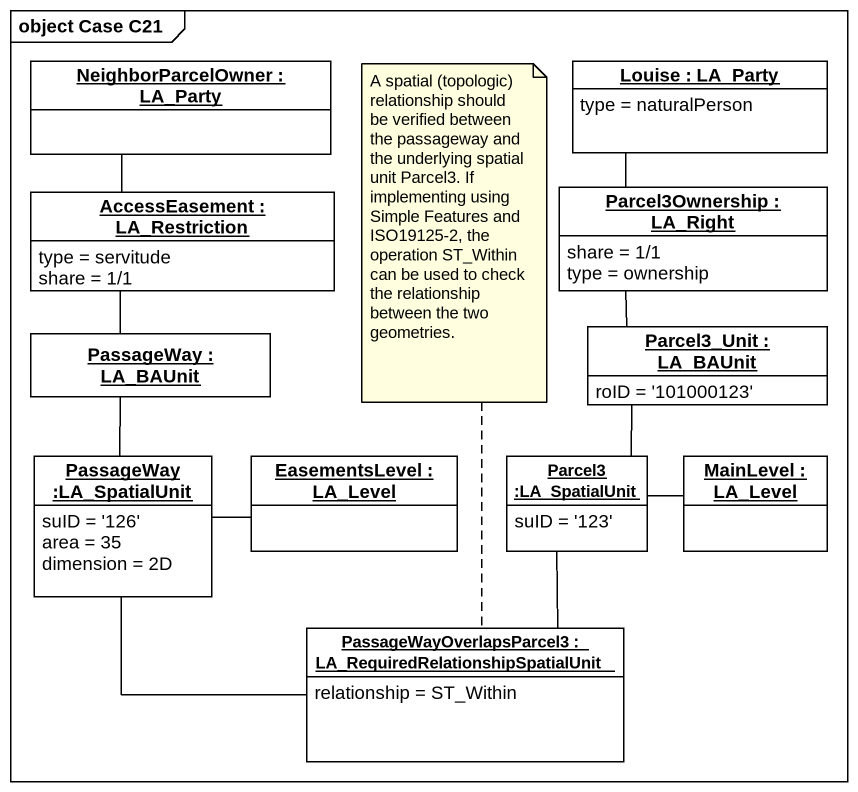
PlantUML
@startuml
mainframe object Case C21
hide circle
hide empty members
object "NeighborParcelOwner : LA_Party" as NeighborParcelOwner #FFFFFF
object "Louise : LA_Party" as Louise #FFFFFF {
  type = naturalPerson
}
object "AccessEasement : LA_Restriction" as AccessEasement #FFFFFF {
  type = servitude
  share = 1/1
}
object "Parcel3Ownership : LA_Right" as Parcel3Ownership #FFFFFF {
  share = 1/1
  type = ownership
}
object "PassageWay : LA_BAUnit" as PassageWay #FFFFFF
object "Parcel3_Unit : LA_BAUnit" as Parcel3_Unit #FFFFFF {
  roID = '101000123'
}
object "PassageWay :LA_SpatialUnit" as PassageWay_LA_SpatialUnit #FFFFFF {
  suID = '126'
  area = 35
  dimension = 2D
}
object "EasementsLevel : LA_Level" as EasementsLevel #FFFFFF
object "Parcel3 :LA_SpatialUnit" as Parcel3_LA_SpatialUnit #FFFFFF {
  suID = '123'
}
object "MainLevel : LA_Level" as MainLevel #FFFFFF
object "PassageWayOverlapsParcel3 : LA_RequiredRelationshipSpatialUnit" as PassageWayOverlapsParcel3 #FFFFFF {
  relationship = ST_Within
}
AccessEasement -up- NeighborParcelOwner
Parcel3Ownership -up- Louise
PassageWay -up- AccessEasement
Parcel3_Unit -up- Parcel3Ownership
PassageWay_LA_SpatialUnit -up- PassageWay
EasementsLevel -left- PassageWay_LA_SpatialUnit
Parcel3_LA_SpatialUnit -up- Parcel3_Unit
MainLevel -left- Parcel3_LA_SpatialUnit
PassageWayOverlapsParcel3 -left- PassageWay_LA_SpatialUnit
PassageWayOverlapsParcel3 -up- Parcel3_LA_SpatialUnit
note top of PassageWayOverlapsParcel3 : A spatial (topologic) relationship should be verified between the passageway and the underlying spatial unit Parcel3. If implementing using Simple Features and ISO19125-2, the operation ST_Within can be used to check the relationship between the two geometries.
@enduml
